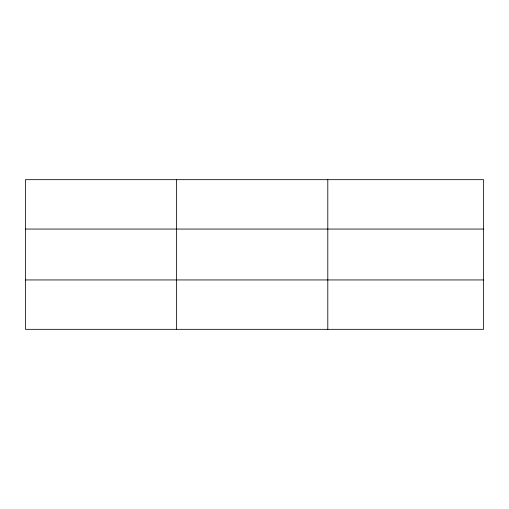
<?xml version="1.0" encoding="UTF-8"?>
<svg xmlns="http://www.w3.org/2000/svg" width="509" height="509" viewBox="0 0 509 509"><rect width="100%" height="100%" fill="white"/><g stroke="black" fill="none" stroke-linecap="round" stroke-linejoin="round"><path stroke-width="0.76" d="M176.623 179.671L176.623 329.329M327.796 179.671L327.796 329.329M483.55 279.944L483.55 329.329L25.45 329.329L25.45 179.671L483.55 179.671L483.55 279.944L25.45 279.944M25.45 229.056L483.55 229.056"/></g></svg>
